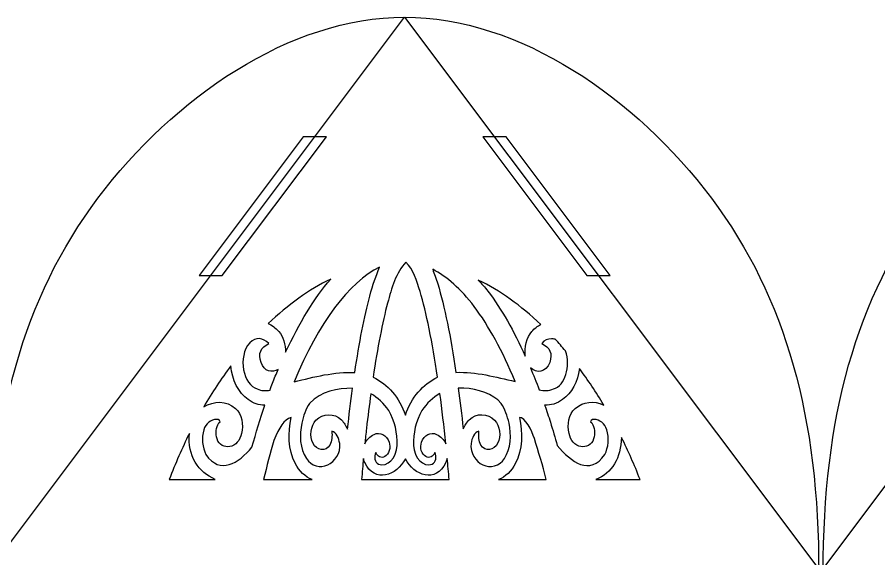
# Model space of a CAD drawing. Header units: centimetres. Extents: x -14.3 to 15.3, y -3.5 to 13.9.
# Drawn here: x -6.88 to 0.51, y 9.25 to 13.9 of the extents above; entities that cross this region are included whole.
import ezdxf

# ---------------------------------------------------------------- set-up
doc = ezdxf.new("R2010")
doc.units = ezdxf.units.CM
doc.header["$MEASUREMENT"] = 0
doc.layers.add('Layer 1', color=7, linetype='Continuous')

msp = doc.modelspace()

# ---------------------------------------------------------------- linework, layer by layer
at = {"layer": 'Layer 1', "color": 253}
for points, knots in [([(-10.7024, 13.90385), (-11.68874, 13.90385), (-12.68696, 13.2121), (-13.33335, 12.35025), (-13.33335, 12.35025), (-13.97973, 11.48842), (-14.25525, 10.45648), (-14.25525, 9.14135), (-14.25525, 9.14135), (-14.25525, 9.14135), (-14.27427, 9.14135), (-14.27427, 9.14135), (-14.27427, 9.14135), (-14.27427, 9.14135), (-14.27427, 1.9976), (-14.27427, 1.9976), (-14.27427, 1.9976), (-14.27427, 1.9976), (-14.14859, -3.47349), (-14.14859, -3.47349), (-14.14859, -3.47349), (-14.14859, -3.47349), (-12.88438, -3.47349), (-12.88438, -3.47349), (-12.88438, -3.47349), (-12.59122, -3.47349), (-12.35521, -3.23748), (-12.35521, -2.94432), (-12.35521, -2.94432), (-12.35521, -2.94432), (-12.35521, -1.33615), (-12.35521, -1.33615), (-12.35521, -1.33615), (-12.35521, -1.33615), (-9.12895, -1.33615), (-9.12895, -1.33615), (-9.12895, -1.33615), (-9.12895, -1.33615), (-9.12895, -2.94432), (-9.12895, -2.94432), (-9.12895, -2.94432), (-9.12895, -3.18003), (-8.97566, -3.379), (-8.76349, -3.44786), (-8.76349, -3.44786), (-8.76349, -3.44786), (-7.27686, -3.47349), (-7.27686, -3.47349), (-7.27686, -3.47349), (-7.27686, -3.47349), (-7.12969, 1.9976), (-7.12969, 1.9976), (-7.12969, 1.9976), (-7.12969, 1.9976), (-3.51317, 0.00082), (-3.51317, 0.00082), (-3.51317, 0.00082), (-3.51317, 0.00082), (-3.51317, -2.74671), (-3.51317, -2.74671), (-3.51317, -2.74671), (-3.51317, -3.03983), (-3.26663, -3.27505), (-2.96085, -3.27505), (-2.96085, -3.27505), (-2.96085, -3.27505), (-0.15627, -3.27505), (-0.15627, -3.27505), (-0.15627, -3.27505), (-0.15627, -3.27505), (-0.0091, 1.9976), (-0.0091, 1.9976), (-0.0091, 1.9976), (-0.0091, 1.9976), (1.99016, -1.33284), (1.99016, -1.33284), (1.99016, -1.33284), (1.99016, -1.33284), (1.99016, -2.83104), (1.99016, -2.83104), (1.99016, -2.83104), (1.99016, -3.12393), (2.22561, -3.36021), (2.5185, -3.36021), (2.5185, -3.36021), (2.5185, -3.36021), (4.59879, -3.36021), (4.59879, -3.36021), (4.59879, -3.36021), (4.89168, -3.36021), (5.12713, -3.12393), (5.12713, -2.83104), (5.12713, -2.83104), (5.12713, -2.83104), (5.12713, -1.32705), (5.12713, -1.32705), (5.12713, -1.32705), (5.12713, -1.32705), (7.17434, 1.9976), (7.17434, 1.9976), (7.17434, 1.9976), (7.17434, 1.9976), (7.32069, -3.27505), (7.32069, -3.27505), (7.32069, -3.27505), (7.32069, -3.27505), (10.12527, -3.27505), (10.12527, -3.27505), (10.12527, -3.27505), (10.43105, -3.27505), (10.67759, -3.03983), (10.67759, -2.74671), (10.67759, -2.74671), (10.67759, -2.74671), (10.67759, 0.00082), (10.67759, 0.00082), (10.67759, 0.00082), (10.67759, 0.00082), (14.29494, 1.9976), (14.29494, 1.9976), (14.29494, 1.9976), (14.29494, 1.9976), (14.30073, 1.9976), (14.30073, 1.9976), (14.30073, 1.9976), (14.30073, 1.9976), (14.94731, 2.10343), (14.94731, 2.10343), (14.94731, 2.10343), (15.13871, 2.10343), (15.29292, 2.25764), (15.29292, 2.44904), (15.29292, 2.44904), (15.29292, 2.44904), (15.29292, 8.6899), (15.29292, 8.6899), (15.29292, 8.6899), (15.29292, 8.88131), (15.13871, 9.03551), (14.94731, 9.03551), (14.94731, 9.03551), (14.94731, 9.03551), (14.30073, 9.14134), (14.30073, 9.14134), (14.30073, 9.14134), (14.30073, 9.14134), (14.28171, 9.14134), (14.28171, 9.14134), (14.28171, 9.14134), (14.28171, 10.45647), (14.00701, 11.4884), (13.36063, 12.35024), (13.36063, 12.35024), (12.71425, 13.2121), (11.7152, 13.90385), (10.72885, 13.90385), (10.72885, 13.90385), (9.7425, 13.90385), (8.74428, 13.2121), (8.0979, 12.35025), (8.0979, 12.35025), (7.45152, 11.48842), (7.176, 10.45648), (7.176, 9.14135), (7.176, 9.14135), (7.176, 9.14135), (7.13797, 9.14135), (7.13797, 9.14135), (7.13797, 9.14135), (7.13797, 10.45648), (6.86327, 11.48841), (6.21689, 12.35025), (6.21689, 12.35025), (5.5705, 13.2121), (4.57145, 13.90385), (3.5851, 13.90385), (3.5851, 13.90385), (2.59875, 13.90385), (1.60053, 13.2121), (0.95415, 12.35025), (0.95415, 12.35025), (0.30777, 11.48842), (0.03225, 10.45648), (0.03225, 9.14135), (0.03225, 9.14135), (0.03225, 9.14135), (-0.00578, 9.14135), (-0.00578, 9.14135), (-0.00578, 9.14135), (-0.00578, 10.45648), (-0.28048, 11.48841), (-0.92686, 12.35025), (-0.92686, 12.35025), (-1.57325, 13.2121), (-2.5723, 13.90385), (-3.55865, 13.90385), (-3.55865, 13.90385), (-4.545, 13.90385), (-5.54322, 13.2121), (-6.1896, 12.35025), (-6.1896, 12.35025), (-6.83598, 11.48842), (-7.1115, 10.45648), (-7.1115, 9.14135), (-7.1115, 9.14135), (-7.1115, 9.14135), (-7.14953, 9.14135), (-7.14953, 9.14135), (-7.14953, 9.14135), (-7.14953, 10.45648), (-7.42423, 11.48841), (-8.07061, 12.35025), (-8.07061, 12.35025), (-8.717, 13.2121), (-9.71605, 13.90385), (-10.7024, 13.90385)], [0, 0, 0, 0, 0.0181818, 0.0181818, 0.0181818, 0.0181818, 0.0363636, 0.0363636, 0.0363636, 0.0363636, 0.0545455, 0.0545455, 0.0545455, 0.0545455, 0.0727273, 0.0727273, 0.0727273, 0.0727273, 0.0909091, 0.0909091, 0.0909091, 0.0909091, 0.1090909, 0.1090909, 0.1090909, 0.1090909, 0.1272727, 0.1272727, 0.1272727, 0.1272727, 0.1454545, 0.1454545, 0.1454545, 0.1454545, 0.1636364, 0.1636364, 0.1636364, 0.1636364, 0.1818182, 0.1818182, 0.1818182, 0.1818182, 0.2, 0.2, 0.2, 0.2, 0.2181818, 0.2181818, 0.2181818, 0.2181818, 0.2363636, 0.2363636, 0.2363636, 0.2363636, 0.2545455, 0.2545455, 0.2545455, 0.2545455, 0.2727273, 0.2727273, 0.2727273, 0.2727273, 0.2909091, 0.2909091, 0.2909091, 0.2909091, 0.3090909, 0.3090909, 0.3090909, 0.3090909, 0.3272727, 0.3272727, 0.3272727, 0.3272727, 0.3454545, 0.3454545, 0.3454545, 0.3454545, 0.3636364, 0.3636364, 0.3636364, 0.3636364, 0.3818182, 0.3818182, 0.3818182, 0.3818182, 0.4, 0.4, 0.4, 0.4, 0.4181818, 0.4181818, 0.4181818, 0.4181818, 0.4363636, 0.4363636, 0.4363636, 0.4363636, 0.4545455, 0.4545455, 0.4545455, 0.4545455, 0.4727273, 0.4727273, 0.4727273, 0.4727273, 0.4909091, 0.4909091, 0.4909091, 0.4909091, 0.5090909, 0.5090909, 0.5090909, 0.5090909, 0.5272727, 0.5272727, 0.5272727, 0.5272727, 0.5454545, 0.5454545, 0.5454545, 0.5454545, 0.5636364, 0.5636364, 0.5636364, 0.5636364, 0.5818182, 0.5818182, 0.5818182, 0.5818182, 0.6, 0.6, 0.6, 0.6, 0.6181818, 0.6181818, 0.6181818, 0.6181818, 0.6363636, 0.6363636, 0.6363636, 0.6363636, 0.6545455, 0.6545455, 0.6545455, 0.6545455, 0.6727273, 0.6727273, 0.6727273, 0.6727273, 0.6909091, 0.6909091, 0.6909091, 0.6909091, 0.7090909, 0.7090909, 0.7090909, 0.7090909, 0.7272727, 0.7272727, 0.7272727, 0.7272727, 0.7454545, 0.7454545, 0.7454545, 0.7454545, 0.7636364, 0.7636364, 0.7636364, 0.7636364, 0.7818182, 0.7818182, 0.7818182, 0.7818182, 0.8, 0.8, 0.8, 0.8, 0.8181818, 0.8181818, 0.8181818, 0.8181818, 0.8363636, 0.8363636, 0.8363636, 0.8363636, 0.8545455, 0.8545455, 0.8545455, 0.8545455, 0.8727273, 0.8727273, 0.8727273, 0.8727273, 0.8909091, 0.8909091, 0.8909091, 0.8909091, 0.9090909, 0.9090909, 0.9090909, 0.9090909, 0.9272727, 0.9272727, 0.9272727, 0.9272727, 0.9454545, 0.9454545, 0.9454545, 0.9454545, 0.9636364, 0.9636364, 0.9636364, 0.9636364, 1, 1, 1, 1]), ([(-4.42846, 12.87694), (-4.42846, 12.87694), (-4.23002, 12.87694), (-4.23002, 12.87694), (-4.23002, 12.87694), (-4.23002, 12.87694), (-5.12299, 11.68631), (-5.12299, 11.68631), (-5.12299, 11.68631), (-5.12299, 11.68631), (-5.32143, 11.68631), (-5.32143, 11.68631), (-5.32143, 11.68631), (-5.32143, 11.68631), (-4.42846, 12.87694), (-4.42846, 12.87694)], [0, 0, 0, 0, 0.2, 0.2, 0.2, 0.2, 0.4, 0.4, 0.4, 0.4, 0.6, 0.6, 0.6, 0.6, 1, 1, 1, 1]), ([(-2.88727, 12.87694), (-2.88727, 12.87694), (-2.68883, 12.87694), (-2.68883, 12.87694), (-2.68883, 12.87694), (-2.68883, 12.87694), (-1.79586, 11.68631), (-1.79586, 11.68631), (-1.79586, 11.68631), (-1.79586, 11.68631), (-1.9943, 11.68631), (-1.9943, 11.68631), (-1.9943, 11.68631), (-1.9943, 11.68631), (-2.88727, 12.87694), (-2.88727, 12.87694)], [0, 0, 0, 0, 0.2, 0.2, 0.2, 0.2, 0.4, 0.4, 0.4, 0.4, 0.6, 0.6, 0.6, 0.6, 1, 1, 1, 1]), ([(-3.77362, 11.7566), (-3.80345, 11.68579), (-3.83186, 11.60676), (-3.85796, 11.50855), (-3.85796, 11.50855), (-3.90475, 11.33245), (-3.9478, 11.11146), (-3.98612, 10.85371), (-3.98612, 10.85371), (-4.16105, 10.85922), (-4.33557, 10.81633), (-4.50619, 10.77351), (-4.50619, 10.77351), (-4.29768, 11.27957), (-4.03502, 11.63116), (-3.77362, 11.7566)], [0, 0, 0, 0, 0.2, 0.2, 0.2, 0.2, 0.4, 0.4, 0.4, 0.4, 0.6, 0.6, 0.6, 0.6, 1, 1, 1, 1]), ([(-3.5479, 11.80124), (-3.48414, 11.73902), (-3.45523, 11.63726), (-3.42636, 11.54741), (-3.42636, 11.54741), (-3.37273, 11.37125), (-3.32098, 11.11531), (-3.27588, 10.81236), (-3.27588, 10.81236), (-3.39967, 10.75534), (-3.50273, 10.63674), (-3.55204, 10.48742), (-3.55204, 10.48742), (-3.60124, 10.63641), (-3.7056, 10.75519), (-3.82903, 10.81236), (-3.82903, 10.81236), (-3.79098, 11.0678), (-3.74892, 11.28372), (-3.70501, 11.44901), (-3.70501, 11.44901), (-3.66976, 11.5774), (-3.63424, 11.71237), (-3.54791, 11.80124), (-3.54791, 11.80124), (-3.54791, 11.80124), (-3.5479, 11.80124), (-3.5479, 11.80124)], [0, 0, 0, 0, 0.125, 0.125, 0.125, 0.125, 0.25, 0.25, 0.25, 0.25, 0.375, 0.375, 0.375, 0.375, 0.5, 0.5, 0.5, 0.5, 0.625, 0.625, 0.625, 0.625, 0.75, 0.75, 0.75, 0.75, 1, 1, 1, 1]), ([(-3.31804, 11.73923), (-3.19645, 11.67562), (-3.07661, 11.57245), (-2.96168, 11.42008), (-2.96168, 11.42008), (-2.83619, 11.25373), (-2.71827, 11.03555), (-2.61111, 10.77681), (-2.61111, 10.77681), (-2.7784, 10.81318), (-2.94691, 10.86207), (-3.11795, 10.8537), (-3.11795, 10.8537), (-3.16364, 11.16025), (-3.21546, 11.42052), (-3.27422, 11.61355), (-3.27422, 11.61355), (-3.28818, 11.65943), (-3.30312, 11.70072), (-3.31804, 11.73923)], [0, 0, 0, 0, 0.1666667, 0.1666667, 0.1666667, 0.1666667, 0.3333333, 0.3333333, 0.3333333, 0.3333333, 0.5, 0.5, 0.5, 0.5, 0.6666667, 0.6666667, 0.6666667, 0.6666667, 1, 1, 1, 1]), ([(-4.19282, 11.65572), (-4.3346, 11.49099), (-4.46468, 11.276), (-4.57977, 11.02651), (-4.57977, 11.02651), (-4.57922, 11.09201), (-4.60049, 11.16135), (-4.63847, 11.2051), (-4.63847, 11.2051), (-4.66651, 11.23805), (-4.69647, 11.25998), (-4.72942, 11.2729), (-4.72942, 11.2729), (-4.56038, 11.4344), (-4.37969, 11.56406), (-4.19281, 11.65572), (-4.19281, 11.65572), (-4.19281, 11.65572), (-4.19282, 11.65572), (-4.19282, 11.65572)], [0, 0, 0, 0, 0.1666667, 0.1666667, 0.1666667, 0.1666667, 0.3333333, 0.3333333, 0.3333333, 0.3333333, 0.5, 0.5, 0.5, 0.5, 0.6666667, 0.6666667, 0.6666667, 0.6666667, 1, 1, 1, 1]), ([(-2.92695, 11.64663), (-2.73929, 11.55533), (-2.55989, 11.4267), (-2.39117, 11.26546), (-2.39117, 11.26546), (-2.41809, 11.25198), (-2.44364, 11.23283), (-2.46724, 11.2051), (-2.46724, 11.2051), (-2.5117, 11.15388), (-2.53313, 11.06745), (-2.52346, 10.99343), (-2.52346, 10.99343), (-2.62104, 11.20922), (-2.72772, 11.39728), (-2.84344, 11.55071), (-2.84344, 11.55071), (-2.87023, 11.58621), (-2.89913, 11.61476), (-2.92695, 11.64662), (-2.92695, 11.64662), (-2.92695, 11.64662), (-2.92695, 11.64663), (-2.92695, 11.64663)], [0, 0, 0, 0, 0.1428571, 0.1428571, 0.1428571, 0.1428571, 0.2857143, 0.2857143, 0.2857143, 0.2857143, 0.4285714, 0.4285714, 0.4285714, 0.4285714, 0.5714286, 0.5714286, 0.5714286, 0.5714286, 0.7142857, 0.7142857, 0.7142857, 0.7142857, 1, 1, 1, 1]), ([(-4.80549, 11.14392), (-4.77701, 11.14159), (-4.74867, 11.12597), (-4.72363, 11.10093), (-4.72363, 11.10093), (-4.79498, 11.07232), (-4.81696, 11.01369), (-4.7906, 10.9397), (-4.7906, 10.9397), (-4.76242, 10.86061), (-4.69502, 10.84714), (-4.64425, 10.88017), (-4.64425, 10.88017), (-4.65248, 10.86042), (-4.66017, 10.84076), (-4.66823, 10.82064), (-4.66823, 10.82064), (-4.68382, 10.7817), (-4.69885, 10.74199), (-4.71371, 10.70158), (-4.71371, 10.70158), (-4.75038, 10.69425), (-4.78779, 10.69528), (-4.82285, 10.71316), (-4.82285, 10.71316), (-4.94259, 10.73896), (-4.99428, 10.99005), (-4.88734, 11.10755), (-4.88734, 11.10755), (-4.86234, 11.13502), (-4.83396, 11.14625), (-4.80548, 11.14393), (-4.80548, 11.14393), (-4.80548, 11.14393), (-4.80549, 11.14392), (-4.80549, 11.14392)], [0, 0, 0, 0, 0.1, 0.1, 0.1, 0.1, 0.2, 0.2, 0.2, 0.2, 0.3, 0.3, 0.3, 0.3, 0.4, 0.4, 0.4, 0.4, 0.5, 0.5, 0.5, 0.5, 0.6, 0.6, 0.6, 0.6, 0.7, 0.7, 0.7, 0.7, 0.8, 0.8, 0.8, 0.8, 1, 1, 1, 1]), ([(-2.29857, 11.14144), (-2.28821, 11.14144), (-2.27787, 11.141), (-2.26715, 11.13979), (-2.26715, 11.13979), (-2.23721, 11.10724), (-2.20781, 11.0736), (-2.17868, 11.03892), (-2.17868, 11.03892), (-2.13172, 10.91041), (-2.18181, 10.73473), (-2.28203, 10.71315), (-2.28203, 10.71315), (-2.32153, 10.69301), (-2.36326, 10.69525), (-2.4044, 10.70571), (-2.4044, 10.70571), (-2.42852, 10.77022), (-2.4541, 10.83286), (-2.47964, 10.8934), (-2.47964, 10.8934), (-2.4284, 10.84363), (-2.34594, 10.85085), (-2.31428, 10.9397), (-2.31428, 10.9397), (-2.28792, 11.01369), (-2.31073, 11.07232), (-2.38208, 11.10093), (-2.38208, 11.10093), (-2.35907, 11.13336), (-2.32966, 11.14131), (-2.29857, 11.14144)], [0, 0, 0, 0, 0.1111111, 0.1111111, 0.1111111, 0.1111111, 0.2222222, 0.2222222, 0.2222222, 0.2222222, 0.3333333, 0.3333333, 0.3333333, 0.3333333, 0.4444444, 0.4444444, 0.4444444, 0.4444444, 0.5555556, 0.5555556, 0.5555556, 0.5555556, 0.6666667, 0.6666667, 0.6666667, 0.6666667, 0.7777778, 0.7777778, 0.7777778, 0.7777778, 1, 1, 1, 1]), ([(-5.04941, 10.90993), (-5.03833, 10.79129), (-4.9858, 10.67686), (-4.90058, 10.62137), (-4.90058, 10.62137), (-4.85848, 10.58651), (-4.80844, 10.5729), (-4.75837, 10.57341), (-4.75837, 10.57341), (-4.79747, 10.45744), (-4.83465, 10.33663), (-4.86834, 10.21126), (-4.86834, 10.21126), (-4.98418, 10.07497), (-5.14032, 9.97072), (-5.26356, 10.14759), (-5.26356, 10.14759), (-5.29488, 10.21082), (-5.3024, 10.29087), (-5.28175, 10.36008), (-5.28175, 10.36008), (-5.2657, 10.41416), (-5.21882, 10.45075), (-5.17178, 10.44938), (-5.17178, 10.44938), (-5.15491, 10.45437), (-5.12588, 10.43362), (-5.15194, 10.41961), (-5.15194, 10.41961), (-5.18008, 10.38294), (-5.18057, 10.32728), (-5.16848, 10.28236), (-5.16848, 10.28236), (-5.15343, 10.22936), (-5.10133, 10.21018), (-5.05934, 10.21787), (-5.05934, 10.21787), (-5.0098, 10.22364), (-4.96881, 10.27208), (-4.95764, 10.32949), (-4.95764, 10.32949), (-4.94001, 10.40438), (-4.95579, 10.4959), (-5.0089, 10.54364), (-5.0089, 10.54364), (-5.09089, 10.61733), (-5.19385, 10.60902), (-5.28258, 10.55852), (-5.28258, 10.55852), (-5.2121, 10.68246), (-5.13258, 10.79821), (-5.04942, 10.90992), (-5.04942, 10.90992), (-5.04942, 10.90992), (-5.04941, 10.90993), (-5.04941, 10.90993)], [0, 0, 0, 0, 0.0666667, 0.0666667, 0.0666667, 0.0666667, 0.1333333, 0.1333333, 0.1333333, 0.1333333, 0.2, 0.2, 0.2, 0.2, 0.2666667, 0.2666667, 0.2666667, 0.2666667, 0.3333333, 0.3333333, 0.3333333, 0.3333333, 0.4, 0.4, 0.4, 0.4, 0.4666667, 0.4666667, 0.4666667, 0.4666667, 0.5333333, 0.5333333, 0.5333333, 0.5333333, 0.6, 0.6, 0.6, 0.6, 0.6666667, 0.6666667, 0.6666667, 0.6666667, 0.7333333, 0.7333333, 0.7333333, 0.7333333, 0.8, 0.8, 0.8, 0.8, 0.8666667, 0.8666667, 0.8666667, 0.8666667, 1, 1, 1, 1]), ([(-2.05879, 10.88678), (-1.98631, 10.7892), (-1.91662, 10.68424), (-1.85043, 10.57341), (-1.85043, 10.57341), (-1.93767, 10.61367), (-2.02089, 10.60577), (-2.09682, 10.54364), (-2.09682, 10.54364), (-2.15156, 10.49886), (-2.16571, 10.40438), (-2.14808, 10.32949), (-2.14808, 10.32949), (-2.13691, 10.27208), (-2.09592, 10.22364), (-2.04638, 10.21787), (-2.04638, 10.21787), (-2.00439, 10.21018), (-1.95229, 10.22936), (-1.93724, 10.28236), (-1.93724, 10.28236), (-1.92515, 10.32729), (-1.92481, 10.38294), (-1.95295, 10.41961), (-1.95295, 10.41961), (-1.979, 10.43361), (-1.95079, 10.45437), (-1.93393, 10.44938), (-1.93393, 10.44938), (-1.88689, 10.45076), (-1.84001, 10.41416), (-1.82396, 10.36008), (-1.82396, 10.36008), (-1.80331, 10.29087), (-1.81, 10.21081), (-1.84132, 10.14759), (-1.84132, 10.14759), (-1.96907, 9.96428), (-2.13204, 10.08284), (-2.24896, 10.22615), (-2.24896, 10.22615), (-2.26774, 10.29378), (-2.28711, 10.36059), (-2.30766, 10.42541), (-2.30766, 10.42541), (-2.32359, 10.47568), (-2.34057, 10.52506), (-2.35727, 10.57341), (-2.35727, 10.57341), (-2.30364, 10.57059), (-2.24937, 10.58406), (-2.20431, 10.62137), (-2.20431, 10.62137), (-2.1247, 10.67322), (-2.07421, 10.77669), (-2.05879, 10.88678)], [0, 0, 0, 0, 0.0666667, 0.0666667, 0.0666667, 0.0666667, 0.1333333, 0.1333333, 0.1333333, 0.1333333, 0.2, 0.2, 0.2, 0.2, 0.2666667, 0.2666667, 0.2666667, 0.2666667, 0.3333333, 0.3333333, 0.3333333, 0.3333333, 0.4, 0.4, 0.4, 0.4, 0.4666667, 0.4666667, 0.4666667, 0.4666667, 0.5333333, 0.5333333, 0.5333333, 0.5333333, 0.6, 0.6, 0.6, 0.6, 0.6666667, 0.6666667, 0.6666667, 0.6666667, 0.7333333, 0.7333333, 0.7333333, 0.7333333, 0.8, 0.8, 0.8, 0.8, 0.8666667, 0.8666667, 0.8666667, 0.8666667, 1, 1, 1, 1]), ([(-4.00513, 10.71811), (-4.0214, 10.60091), (-4.0354, 10.48358), (-4.04895, 10.36588), (-4.04895, 10.36588), (-4.06222, 10.39547), (-4.07903, 10.42338), (-4.10021, 10.44526), (-4.10021, 10.44526), (-4.16162, 10.50669), (-4.25904, 10.5061), (-4.31932, 10.44278), (-4.31932, 10.44278), (-4.36218, 10.3939), (-4.37807, 10.30566), (-4.34412, 10.24352), (-4.34412, 10.24352), (-4.31469, 10.18576), (-4.23473, 10.17124), (-4.20025, 10.22946), (-4.20025, 10.22946), (-4.18062, 10.2638), (-4.17953, 10.30844), (-4.18371, 10.34852), (-4.18371, 10.34852), (-4.14366, 10.33924), (-4.12303, 10.28832), (-4.11591, 10.24434), (-4.11591, 10.24434), (-4.10471, 10.16209), (-4.15771, 10.08733), (-4.21844, 10.05996), (-4.21844, 10.05996), (-4.28112, 10.02941), (-4.36048, 10.04834), (-4.40199, 10.11536), (-4.40199, 10.11536), (-4.45847, 10.19932), (-4.4625, 10.31773), (-4.44085, 10.4188), (-4.44085, 10.4188), (-4.42763, 10.47949), (-4.407, 10.53877), (-4.37553, 10.5883), (-4.37553, 10.5883), (-4.27263, 10.69375), (-4.13606, 10.71902), (-4.00511, 10.71811), (-4.00511, 10.71811), (-4.00511, 10.71811), (-4.00513, 10.71811), (-4.00513, 10.71811)], [0, 0, 0, 0, 0.0714286, 0.0714286, 0.0714286, 0.0714286, 0.1428571, 0.1428571, 0.1428571, 0.1428571, 0.2142857, 0.2142857, 0.2142857, 0.2142857, 0.2857143, 0.2857143, 0.2857143, 0.2857143, 0.3571429, 0.3571429, 0.3571429, 0.3571429, 0.4285714, 0.4285714, 0.4285714, 0.4285714, 0.5, 0.5, 0.5, 0.5, 0.5714286, 0.5714286, 0.5714286, 0.5714286, 0.6428571, 0.6428571, 0.6428571, 0.6428571, 0.7142857, 0.7142857, 0.7142857, 0.7142857, 0.7857143, 0.7857143, 0.7857143, 0.7857143, 0.8571429, 0.8571429, 0.8571429, 0.8571429, 1, 1, 1, 1]), ([(-3.07495, 10.71893), (-3.06682, 10.71909), (-3.05851, 10.71926), (-3.05015, 10.71893), (-3.05015, 10.71893), (-2.93302, 10.71438), (-2.79812, 10.66937), (-2.72934, 10.58829), (-2.72934, 10.58829), (-2.69787, 10.53876), (-2.67641, 10.47948), (-2.66319, 10.41879), (-2.66319, 10.41879), (-2.64154, 10.31772), (-2.64639, 10.19931), (-2.70288, 10.11535), (-2.70288, 10.11535), (-2.7444, 10.04834), (-2.82458, 10.0294), (-2.88726, 10.05995), (-2.88726, 10.05995), (-2.94798, 10.08732), (-3.00016, 10.16208), (-2.98896, 10.24433), (-2.98896, 10.24433), (-2.98184, 10.28831), (-2.96121, 10.33924), (-2.92116, 10.34851), (-2.92116, 10.34851), (-2.92534, 10.30843), (-2.92425, 10.26379), (-2.90462, 10.22945), (-2.90462, 10.22945), (-2.87014, 10.17123), (-2.79018, 10.18575), (-2.76075, 10.24351), (-2.76075, 10.24351), (-2.7268, 10.30566), (-2.74352, 10.3939), (-2.78638, 10.44277), (-2.78638, 10.44277), (-2.84666, 10.50614), (-2.94325, 10.50672), (-3.00466, 10.44525), (-3.00466, 10.44525), (-3.02531, 10.42393), (-3.04278, 10.39705), (-3.05592, 10.36836), (-3.05592, 10.36836), (-3.06905, 10.49065), (-3.08343, 10.60663), (-3.09891, 10.71811), (-3.09891, 10.71811), (-3.09103, 10.71863), (-3.08307, 10.71878), (-3.07493, 10.71894), (-3.07493, 10.71894), (-3.07493, 10.71894), (-3.07495, 10.71893), (-3.07495, 10.71893)], [0, 0, 0, 0, 0.0625, 0.0625, 0.0625, 0.0625, 0.125, 0.125, 0.125, 0.125, 0.1875, 0.1875, 0.1875, 0.1875, 0.25, 0.25, 0.25, 0.25, 0.3125, 0.3125, 0.3125, 0.3125, 0.375, 0.375, 0.375, 0.375, 0.4375, 0.4375, 0.4375, 0.4375, 0.5, 0.5, 0.5, 0.5, 0.5625, 0.5625, 0.5625, 0.5625, 0.625, 0.625, 0.625, 0.625, 0.6875, 0.6875, 0.6875, 0.6875, 0.75, 0.75, 0.75, 0.75, 0.8125, 0.8125, 0.8125, 0.8125, 0.875, 0.875, 0.875, 0.875, 1, 1, 1, 1]), ([(-3.84886, 10.67015), (-3.78903, 10.63724), (-3.73478, 10.58936), (-3.69507, 10.52628), (-3.69507, 10.52628), (-3.64553, 10.43918), (-3.61725, 10.33225), (-3.62231, 10.22614), (-3.62231, 10.22614), (-3.62777, 10.12237), (-3.70723, 10.03506), (-3.78271, 10.06739), (-3.78271, 10.06739), (-3.81458, 10.08102), (-3.82434, 10.13107), (-3.80503, 10.16578), (-3.80503, 10.16578), (-3.79394, 10.12978), (-3.75794, 10.11357), (-3.72979, 10.13105), (-3.72979, 10.13105), (-3.69038, 10.14957), (-3.67535, 10.21051), (-3.69258, 10.25507), (-3.69258, 10.25507), (-3.71033, 10.31548), (-3.77249, 10.34644), (-3.82074, 10.32122), (-3.82074, 10.32122), (-3.85701, 10.30421), (-3.88397, 10.27553), (-3.90012, 10.24102), (-3.90012, 10.24102), (-3.8955, 10.28554), (-3.89097, 10.3294), (-3.88606, 10.37248), (-3.88606, 10.37248), (-3.87431, 10.47614), (-3.8617, 10.57551), (-3.84885, 10.67014), (-3.84885, 10.67014), (-3.84885, 10.67014), (-3.84886, 10.67015), (-3.84886, 10.67015)], [0, 0, 0, 0, 0.0833333, 0.0833333, 0.0833333, 0.0833333, 0.1666667, 0.1666667, 0.1666667, 0.1666667, 0.25, 0.25, 0.25, 0.25, 0.3333333, 0.3333333, 0.3333333, 0.3333333, 0.4166667, 0.4166667, 0.4166667, 0.4166667, 0.5, 0.5, 0.5, 0.5, 0.5833333, 0.5833333, 0.5833333, 0.5833333, 0.6666667, 0.6666667, 0.6666667, 0.6666667, 0.75, 0.75, 0.75, 0.75, 0.8333333, 0.8333333, 0.8333333, 0.8333333, 1, 1, 1, 1]), ([(-3.25603, 10.6718), (-3.23756, 10.53699), (-3.22072, 10.39295), (-3.20559, 10.24103), (-3.20559, 10.24103), (-3.22174, 10.27553), (-3.24869, 10.30422), (-3.28497, 10.32123), (-3.28497, 10.32123), (-3.33322, 10.34645), (-3.39538, 10.3155), (-3.41313, 10.25508), (-3.41313, 10.25508), (-3.43036, 10.21052), (-3.41534, 10.14957), (-3.37592, 10.13106), (-3.37592, 10.13106), (-3.34777, 10.11357), (-3.31095, 10.12981), (-3.29985, 10.16579), (-3.29985, 10.16579), (-3.28055, 10.13108), (-3.29113, 10.08103), (-3.323, 10.0674), (-3.323, 10.0674), (-3.39848, 10.03508), (-3.47795, 10.12238), (-3.4834, 10.22615), (-3.4834, 10.22615), (-3.48845, 10.33226), (-3.45935, 10.43919), (-3.40981, 10.52629), (-3.40981, 10.52629), (-3.36992, 10.58966), (-3.31618, 10.63888), (-3.25602, 10.67181), (-3.25602, 10.67181), (-3.25602, 10.67181), (-3.25603, 10.6718), (-3.25603, 10.6718)], [0, 0, 0, 0, 0.0909091, 0.0909091, 0.0909091, 0.0909091, 0.1818182, 0.1818182, 0.1818182, 0.1818182, 0.2727273, 0.2727273, 0.2727273, 0.2727273, 0.3636364, 0.3636364, 0.3636364, 0.3636364, 0.4545455, 0.4545455, 0.4545455, 0.4545455, 0.5454545, 0.5454545, 0.5454545, 0.5454545, 0.6363636, 0.6363636, 0.6363636, 0.6363636, 0.7272727, 0.7272727, 0.7272727, 0.7272727, 0.8181818, 0.8181818, 0.8181818, 0.8181818, 1, 1, 1, 1]), ([(-4.53182, 10.46758), (-4.55914, 10.33729), (-4.55983, 10.18952), (-4.49709, 10.07401), (-4.49709, 10.07401), (-4.4622, 10.00712), (-4.41121, 9.95499), (-4.35157, 9.9351), (-4.35157, 9.9351), (-4.35157, 9.9351), (-4.76829, 9.9351), (-4.76829, 9.9351), (-4.76829, 9.9351), (-4.74099, 10.04974), (-4.71184, 10.16263), (-4.68065, 10.26996), (-4.68065, 10.26996), (-4.63004, 10.38126), (-4.59827, 10.44881), (-4.53182, 10.46757), (-4.53182, 10.46757), (-4.53182, 10.46757), (-4.53182, 10.46758), (-4.53182, 10.46758)], [0, 0, 0, 0, 0.1428571, 0.1428571, 0.1428571, 0.1428571, 0.2857143, 0.2857143, 0.2857143, 0.2857143, 0.4285714, 0.4285714, 0.4285714, 0.4285714, 0.5714286, 0.5714286, 0.5714286, 0.5714286, 0.7142857, 0.7142857, 0.7142857, 0.7142857, 1, 1, 1, 1]), ([(-2.57307, 10.46758), (-2.52748, 10.46869), (-2.46405, 10.35489), (-2.44574, 10.28568), (-2.44574, 10.28568), (-2.41188, 10.17355), (-2.37237, 10.05596), (-2.34321, 9.93511), (-2.34321, 9.93511), (-2.34321, 9.93511), (-2.75331, 9.93511), (-2.75331, 9.93511), (-2.75331, 9.93511), (-2.69339, 9.955), (-2.64268, 10.00712), (-2.60779, 10.07402), (-2.60779, 10.07402), (-2.54505, 10.18953), (-2.54574, 10.3373), (-2.57306, 10.46759), (-2.57306, 10.46759), (-2.57306, 10.46759), (-2.57307, 10.46758), (-2.57307, 10.46758)], [0, 0, 0, 0, 0.1428571, 0.1428571, 0.1428571, 0.1428571, 0.2857143, 0.2857143, 0.2857143, 0.2857143, 0.4285714, 0.4285714, 0.4285714, 0.4285714, 0.5714286, 0.5714286, 0.5714286, 0.5714286, 0.7142857, 0.7142857, 0.7142857, 0.7142857, 1, 1, 1, 1]), ([(-5.40577, 10.3295), (-5.42219, 10.13725), (-5.32767, 9.99584), (-5.18501, 9.93511), (-5.18501, 9.93511), (-5.18501, 9.93511), (-5.57858, 9.93511), (-5.57858, 9.93511), (-5.57858, 9.93511), (-5.52566, 10.07145), (-5.46802, 10.20385), (-5.40577, 10.3295)], [0, 0, 0, 0, 0.25, 0.25, 0.25, 0.25, 0.5, 0.5, 0.5, 0.5, 1, 1, 1, 1]), ([(-1.69747, 10.29477), (-1.64008, 10.17999), (-1.58791, 10.0593), (-1.53872, 9.9351), (-1.53872, 9.9351), (-1.53872, 9.9351), (-1.91823, 9.9351), (-1.91823, 9.9351), (-1.91823, 9.9351), (-1.77939, 9.9844), (-1.70396, 10.12367), (-1.69747, 10.29477)], [0, 0, 0, 0, 0.25, 0.25, 0.25, 0.25, 0.5, 0.5, 0.5, 0.5, 1, 1, 1, 1]), ([(-3.91253, 10.11535), (-3.90986, 10.103), (-3.90588, 10.09132), (-3.90095, 10.07897), (-3.90095, 10.07897), (-3.81589, 9.89957), (-3.62529, 9.96605), (-3.55203, 10.11287), (-3.55203, 10.11287), (-3.47877, 9.96605), (-3.28982, 9.89957), (-3.20476, 10.07897), (-3.20476, 10.07897), (-3.19983, 10.09132), (-3.19585, 10.103), (-3.19318, 10.11535), (-3.19318, 10.11535), (-3.18779, 10.05668), (-3.18164, 9.99562), (-3.17664, 9.9351), (-3.17664, 9.9351), (-3.17664, 9.9351), (-3.92822, 9.9351), (-3.92822, 9.9351), (-3.92822, 9.9351), (-3.9231, 9.99547), (-3.91807, 10.05692), (-3.91251, 10.11535), (-3.91251, 10.11535), (-3.91251, 10.11535), (-3.91253, 10.11535), (-3.91253, 10.11535)], [0, 0, 0, 0, 0.1111111, 0.1111111, 0.1111111, 0.1111111, 0.2222222, 0.2222222, 0.2222222, 0.2222222, 0.3333333, 0.3333333, 0.3333333, 0.3333333, 0.4444444, 0.4444444, 0.4444444, 0.4444444, 0.5555556, 0.5555556, 0.5555556, 0.5555556, 0.6666667, 0.6666667, 0.6666667, 0.6666667, 0.7777778, 0.7777778, 0.7777778, 0.7777778, 1, 1, 1, 1])]:
    msp.add_open_spline(points, degree=3, knots=knots, dxfattribs=at)
at = {"layer": 'Layer 1', "lineweight": 25}
msp.add_open_spline([(-14.27427, 9.14135), (-14.27427, 9.14135), (-10.70239, 13.90385), (-10.70239, 13.90385), (-10.70239, 13.90385), (-10.70239, 13.90385), (-7.13052, 9.14135), (-7.13052, 9.14135), (-7.13052, 9.14135), (-7.13052, 9.14135), (-3.55864, 13.90385), (-3.55864, 13.90385), (-3.55864, 13.90385), (-3.55864, 13.90385), (0.01324, 9.14135), (0.01324, 9.14135), (0.01324, 9.14135), (0.01324, 9.14135), (3.58512, 13.90385), (3.58512, 13.90385), (3.58512, 13.90385), (3.58512, 13.90385), (7.157, 9.14135), (7.157, 9.14135), (7.157, 9.14135), (7.157, 9.14135), (10.72888, 13.90385), (10.72888, 13.90385), (10.72888, 13.90385), (10.72888, 13.90385), (14.30076, 9.14135), (14.30076, 9.14135)], degree=3, knots=[0, 0, 0, 0, 0.1111111, 0.1111111, 0.1111111, 0.1111111, 0.2222222, 0.2222222, 0.2222222, 0.2222222, 0.3333333, 0.3333333, 0.3333333, 0.3333333, 0.4444444, 0.4444444, 0.4444444, 0.4444444, 0.5555556, 0.5555556, 0.5555556, 0.5555556, 0.6666667, 0.6666667, 0.6666667, 0.6666667, 0.7777778, 0.7777778, 0.7777778, 0.7777778, 1, 1, 1, 1], dxfattribs=at)

doc.saveas('drawing.dxf')
